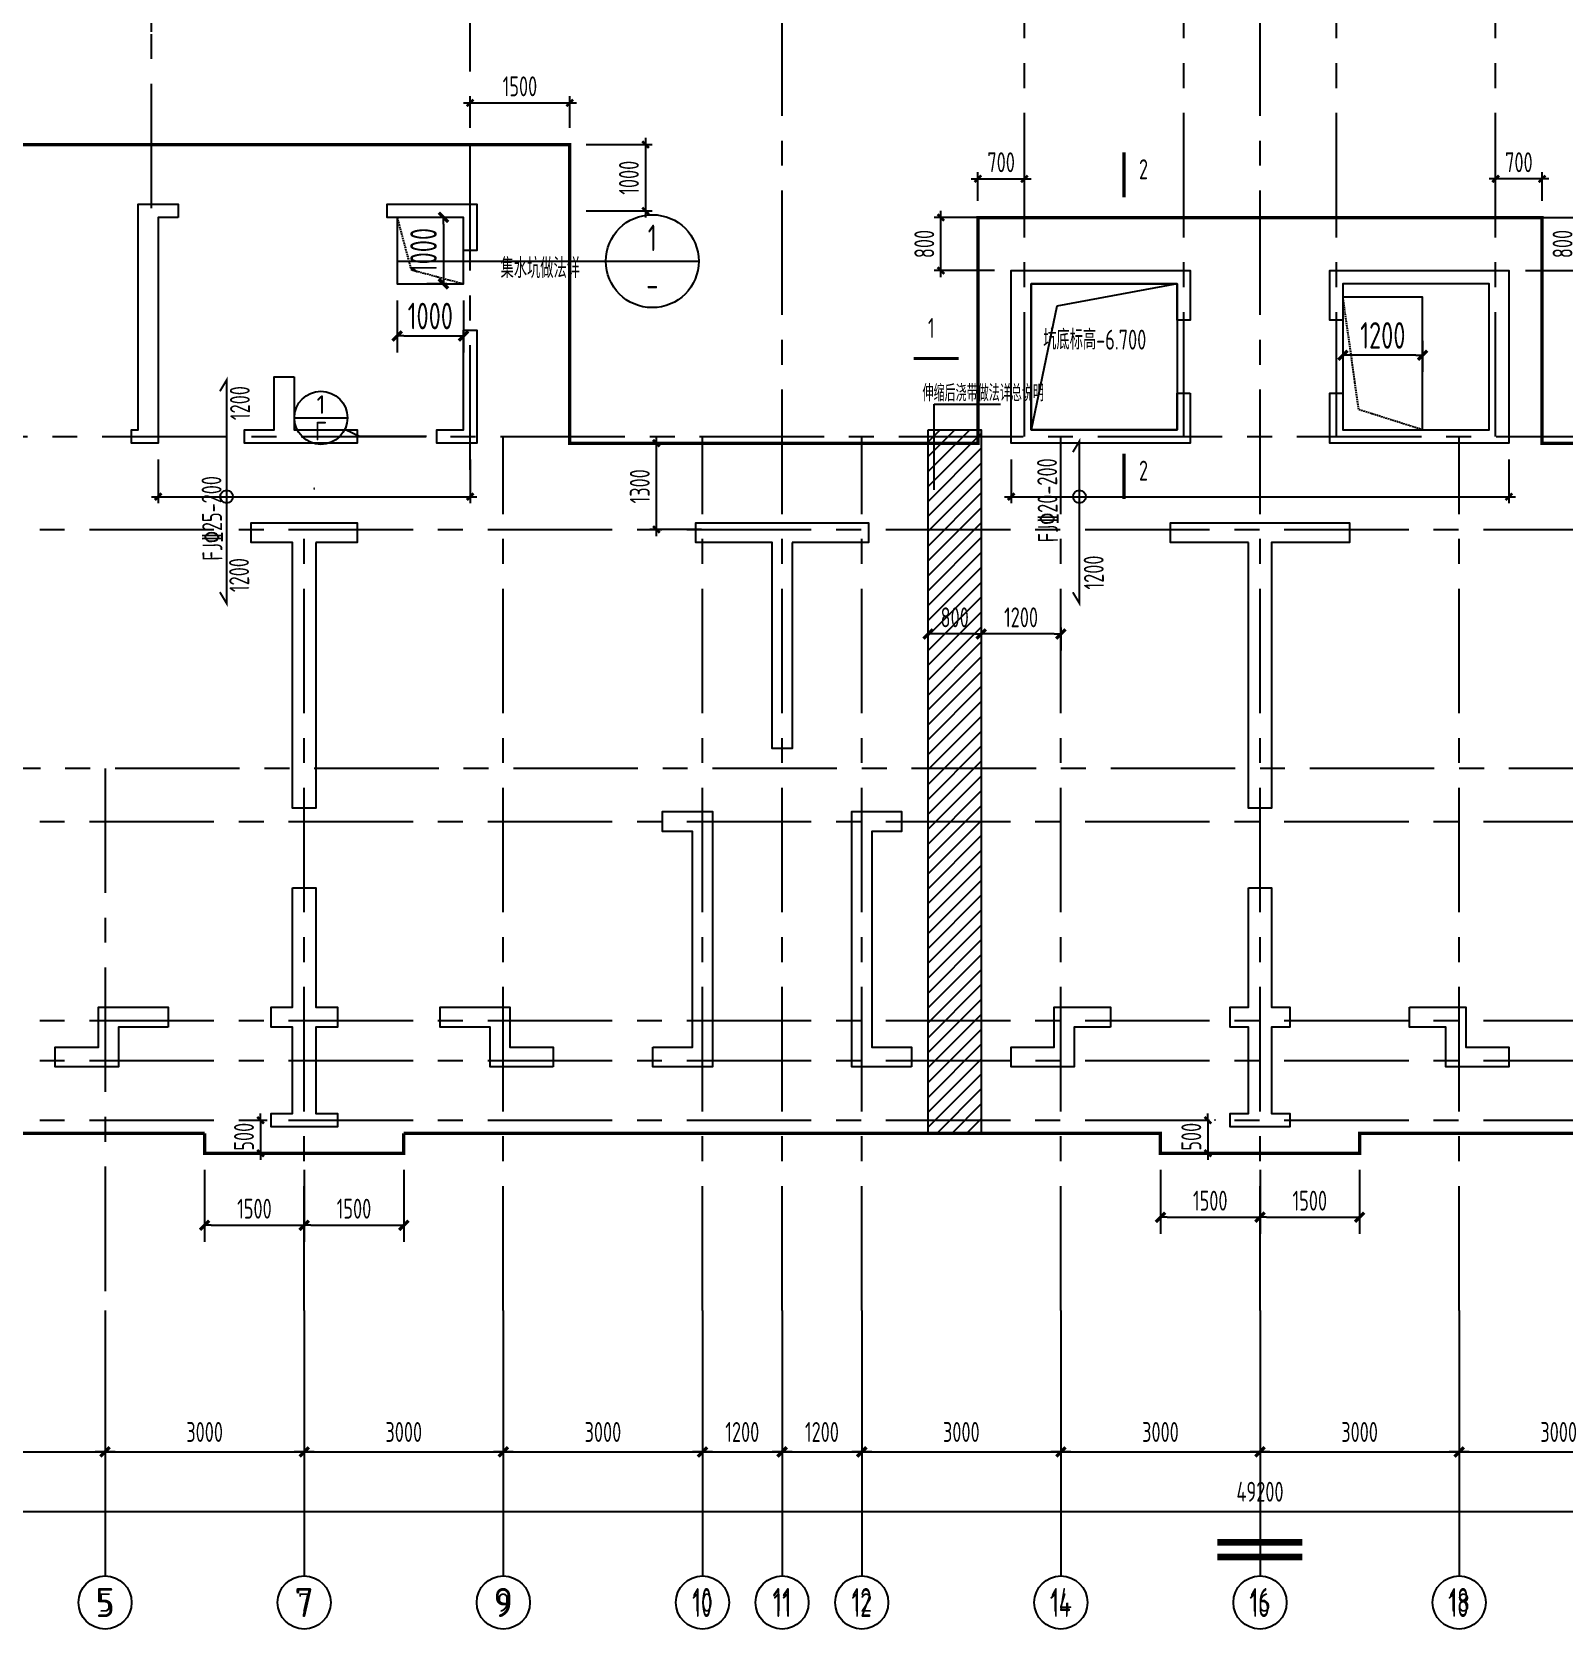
# Model space of a CAD drawing. Extents: x 627893 to 789462, y -407363 to 145317.
# Drawn here: x 677938 to 701021, y 17144 to 41208 of the extents above; entities that cross this region are included whole.
import ezdxf
from ezdxf.enums import TextEntityAlignment as Align

# ---------------------------------------------------------------- set-up
doc = ezdxf.new("R2010")
doc.units = 0
doc.header["$LTSCALE"] = 100
doc.linetypes.add('CENTER', pattern=[2, 1.25, -0.25, 0.25, -0.25])
doc.linetypes.add('DASH', pattern=[0.35, 0.25, -0.1])
doc.layers.get('0').update_dxf_attribs({"linetype": 'CONTINUOUS'})
doc.layers.get('Defpoints').update_dxf_attribs({"linetype": 'CONTINUOUS'})
for name, color, linetype in [('1508', 2, 'CONTINUOUS'), ('AXIS', 3, 'CONTINUOUS'), ('AXIS_TEXT', 7, 'CONTINUOUS'), ('DIM', 3, 'CONTINUOUS'), ('dim-wall', 7, 'CONTINUOUS'), ('JSK', 4, 'CONTINUOUS'), ('PAXIS', 253, 'CENTER'), ('PUB_DIM', 3, 'CONTINUOUS'), ('S_BEAMDIMLOCAL', 7, 'CONTINUOUS'), ('S_BEAMDIMMASS', 2, 'CONTINUOUS'), ('s索引', 6, 'CONTINUOUS'), ('TEXT', 2, 'CONTINUOUS'), ('THICK', 6, 'CONTINUOUS'), ('THIN', 7, 'CONTINUOUS'), ('Y阴影', 8, 'CONTINUOUS'), ('支座钢筋标注', 173, 'CONTINUOUS'), ('板底钢筋', 24, 'CONTINUOUS'), ('砼墙', 3, 'CONTINUOUS'), ('零厚板', 7, 'CONTINUOUS')]:
    doc.layers.add(name, color=color, linetype=linetype)
doc.styles.add('_TCH_AXIS', font='tssdeng.shx', dxfattribs={"width": 0.7, "bigfont": 'tssdchn.shx'})
doc.styles.add('CADReader_TextStyle', font='tssdeng.shx', dxfattribs={"height": 0.2, "bigfont": 'gbcbig.shx'})
doc.styles.add('COMPLEX', font='tssdeng.shx', dxfattribs={"width": 0.7, "bigfont": 'tssdchn.shx'})
doc.styles.add('dim_font', font='tssdeng.shx', dxfattribs={"width": 0.7, "bigfont": 'tssdchn.shx'})
doc.styles.get("Standard").update_dxf_attribs({"font": 'tssdeng.shx', "width": 0.7, "bigfont": 'tssdchn.shx'})
doc.styles.add('TSSD_Dimension', font='Tssdeng.shx', dxfattribs={"width": 0.7, "bigfont": 'tssdchn.shx'})
doc.styles.add('TSSD_Num', font='Tssdeng.shx', dxfattribs={"width": 0.7, "bigfont": 'hztxt.shx'})
doc.dimstyles.new('DIMN', dxfattribs={"dimtxt": 300, "dimasz": 1, "dimexe": 250, "dimexo": 300, "dimgap": 150, "dimtad": 1, "dimdec": 0, "dimzin": 0, "dimdsep": 46, "dimtxsty": 'dim_font', "dimblk": '_DIMX', "dimcen": 0.09, "dimclrt": 7, "dimadec": 0, "dimazin": 0, "dimtfac": 1, "dimtdec": 0, "dimtix": 1, "dimtmove": 2, "dimatfit": 3, "dimldrblk": '_DIMX', "dimfxl": 250, "dimtolj": 1, "dimtzin": 0, "dimarcsym": 0})
doc.dimstyles.new('TSSD_100_100', dxfattribs={"dimtxt": 300, "dimasz": 100, "dimexe": 100, "dimexo": 250, "dimgap": 100, "dimtad": 1, "dimdec": 0, "dimzin": 0, "dimdsep": 46, "dimtxsty": 'TSSD_Dimension', "dimblk": 'ARCHTICK', "dimcen": 0, "dimdle": 100, "dimclrt": 7, "dimadec": 0, "dimazin": 0, "dimtfac": 1, "dimtdec": 0, "dimtix": 1, "dimtmove": 2, "dimatfit": 3, "dimfxl": 1, "dimtolj": 1, "dimtzin": 0, "dimarcsym": 0})
doc.dimstyles.new('TSSD_100_100$0', dxfattribs={"dimtxt": 300, "dimasz": 100, "dimexe": 250, "dimexo": 250, "dimgap": 100, "dimtad": 1, "dimdec": 0, "dimzin": 0, "dimdsep": 46, "dimtxsty": 'TSSD_Dimension', "dimblk": '_TSDBK', "dimblk1": '_TSDBK', "dimblk2": '_TSDBK', "dimsah": 1, "dimcen": 0, "dimclrt": 7, "dimadec": 0, "dimazin": 0, "dimtfac": 1, "dimtdec": 0, "dimtix": 1, "dimtmove": 2, "dimatfit": 3, "dimldrblk": '_TSDBK', "dimfxl": 1, "dimtolj": 1, "dimtzin": 0, "dimarcsym": 0})

# ---------------------------------------------------------------- blocks, each defined once
blk = doc.blocks.new('_DIMX')
blk.add_line((-150, 0), (150, 0))
at = {"const_width": 50}
blk.add_lwpolyline([(-70, -70), (70, 70)], dxfattribs=at)
blk = doc.blocks.new('_ArchTick')
at = {"color": 0, "linetype": 'ByBlock', "const_width": 0.4}
blk.add_lwpolyline([(-0.5, -0.5), (0.5, 0.5)], dxfattribs=at)
blk = doc.blocks.new('*D183')
at = {"layer": 'Defpoints', "color": 0}
for p in [(679840, 35014), (684540, 35014), (684540, 34206)]:
    blk.add_point(p, dxfattribs=at)
at = {"layer": 'dim-wall', "color": 0, "lineweight": -2}
for p, q in [((679840, 34764), (679840, 34106)), ((684540, 34764), (684540, 34106)), ((679740, 34206), (684640, 34206))]:
    blk.add_line(p, q, dxfattribs=at)
at = {"layer": 'dim-wall', "color": 0, "lineweight": -2, "xscale": 100, "yscale": 100, "zscale": 100, "rotation": 180}
blk.add_blockref('_ArchTick', (679840, 34206), dxfattribs=at)
at = {"layer": 'dim-wall', "color": 0, "lineweight": -2, "xscale": 100, "yscale": 100, "zscale": 100}
blk.add_blockref('_ArchTick', (684540, 34206), dxfattribs=at)
at = {"layer": 'dim-wall', "color": 7, "insert": (682190, 34456), "char_height": 300, "attachment_point": 5, "style": 'TSSD_Dimension'}
blk.add_mtext('\\A1;.', dxfattribs=at)
blk = doc.blocks.new('*D185')
at = {"layer": 'Defpoints', "color": 0}
for p in [(692690, 35014), (700190, 35014), (700190, 34206)]:
    blk.add_point(p, dxfattribs=at)
at = {"layer": 'dim-wall', "color": 0, "lineweight": -2}
for p, q in [((692690, 34764), (692690, 34106)), ((700190, 34764), (700190, 34106)), ((692590, 34206), (700290, 34206))]:
    blk.add_line(p, q, dxfattribs=at)
at = {"layer": 'dim-wall', "color": 0, "lineweight": -2, "xscale": 100, "yscale": 100, "zscale": 100, "rotation": 180}
blk.add_blockref('_ArchTick', (692690, 34206), dxfattribs=at)
at = {"layer": 'dim-wall', "color": 0, "lineweight": -2, "xscale": 100, "yscale": 100, "zscale": 100}
blk.add_blockref('_ArchTick', (700190, 34206), dxfattribs=at)
at = {"layer": 'dim-wall', "color": 7, "insert": (696440, 34456), "char_height": 300, "attachment_point": 5, "style": 'TSSD_Dimension'}
blk.add_mtext('\\A1;.', dxfattribs=at)
blk = doc.blocks.new('*D190')
at = {"layer": 'Defpoints', "color": 0}
for p in [(680887, 24812), (680887, 24312), (681383, 24312)]:
    blk.add_point(p, dxfattribs=at)
at = {"layer": 'DIM', "color": 0, "lineweight": -2}
for p, q in [((681137, 24812), (681483, 24812)), ((681383, 24812), (681383, 24912)), ((681383, 24812), (681383, 24312)), ((681137, 24312), (681483, 24312)), ((681383, 24312), (681383, 24212))]:
    blk.add_line(p, q, dxfattribs=at)
at = {"layer": 'DIM', "color": 0, "lineweight": -2, "xscale": 100, "yscale": 100, "zscale": 100}
for p, rotation in [((681383, 24812), 270), ((681383, 24312), 90)]:
    blk.add_blockref('_ArchTick', p, dxfattribs=dict(at, rotation=rotation))
at = {"layer": 'DIM', "color": 7, "insert": (681133, 24562), "char_height": 300, "attachment_point": 5, "rotation": 90, "style": 'TSSD_Dimension'}
blk.add_mtext('\\A1;500', dxfattribs=at)
blk = doc.blocks.new('*D192')
at = {"layer": 'Defpoints', "color": 0}
for p in [(686040, 40139), (684540, 39512), (686040, 39512)]:
    blk.add_point(p, dxfattribs=at)
at = {"layer": 'DIM', "color": 0, "lineweight": -2}
for p, q in [((684540, 39762), (684540, 40239)), ((686040, 39762), (686040, 40239)), ((684440, 40139), (686140, 40139))]:
    blk.add_line(p, q, dxfattribs=at)
at = {"layer": 'DIM', "color": 0, "lineweight": -2, "xscale": 100, "yscale": 100, "zscale": 100, "rotation": 180}
blk.add_blockref('_ArchTick', (684540, 40139), dxfattribs=at)
at = {"layer": 'DIM', "color": 0, "lineweight": -2, "xscale": 100, "yscale": 100, "zscale": 100}
blk.add_blockref('_ArchTick', (686040, 40139), dxfattribs=at)
at = {"layer": 'DIM', "color": 7, "insert": (685290, 40389), "char_height": 300, "attachment_point": 5, "style": 'TSSD_Dimension'}
blk.add_mtext('\\A1;1500', dxfattribs=at)
blk = doc.blocks.new('*D193')
at = {"layer": 'Defpoints', "color": 0}
for p in [(686040, 39512), (686040, 38512), (687182, 38512)]:
    blk.add_point(p, dxfattribs=at)
at = {"layer": 'DIM', "color": 0, "lineweight": -2}
for p, q in [((686290, 39512), (687282, 39512)), ((687182, 39612), (687182, 38412)), ((686290, 38512), (687282, 38512))]:
    blk.add_line(p, q, dxfattribs=at)
at = {"layer": 'DIM', "color": 0, "lineweight": -2, "xscale": 100, "yscale": 100, "zscale": 100}
for p, rotation in [((687182, 39512), 90), ((687182, 38512), 270)]:
    blk.add_blockref('_ArchTick', p, dxfattribs=dict(at, rotation=rotation))
at = {"layer": 'DIM', "color": 7, "insert": (686932, 39012), "char_height": 300, "attachment_point": 5, "rotation": 90, "style": 'TSSD_Dimension'}
blk.add_mtext('\\A1;1000', dxfattribs=at)
blk = doc.blocks.new('*D194')
at = {"layer": 'Defpoints', "color": 0}
for p in [(691632, 38413), (692690, 38413), (692690, 37614)]:
    blk.add_point(p, dxfattribs=at)
at = {"layer": 'DIM', "color": 0, "lineweight": -2}
for p, q in [((691632, 37514), (691632, 38513)), ((692440, 38413), (691532, 38413)), ((692440, 37614), (691532, 37614))]:
    blk.add_line(p, q, dxfattribs=at)
at = {"layer": 'DIM', "color": 0, "lineweight": -2, "xscale": 100, "yscale": 100, "zscale": 100}
for p, rotation in [((691632, 38413), 90), ((691632, 37614), 270)]:
    blk.add_blockref('_ArchTick', p, dxfattribs=dict(at, rotation=rotation))
at = {"layer": 'DIM', "color": 7, "insert": (691382, 38013), "char_height": 300, "attachment_point": 5, "rotation": 90, "style": 'TSSD_Dimension'}
blk.add_mtext('\\A1;800', dxfattribs=at)
blk = doc.blocks.new('*D195')
at = {"layer": 'Defpoints', "color": 0}
for p in [(687346, 35012), (688276, 35012), (688276, 33712)]:
    blk.add_point(p, dxfattribs=at)
at = {"layer": 'DIM', "color": 0, "lineweight": -2}
for p, q in [((688026, 35012), (687246, 35012)), ((687346, 33612), (687346, 35112)), ((688026, 33712), (687246, 33712))]:
    blk.add_line(p, q, dxfattribs=at)
at = {"layer": 'DIM', "color": 0, "lineweight": -2, "xscale": 100, "yscale": 100, "zscale": 100}
for p, rotation in [((687346, 35012), 90), ((687346, 33712), 270)]:
    blk.add_blockref('_ArchTick', p, dxfattribs=dict(at, rotation=rotation))
at = {"layer": 'DIM', "color": 7, "insert": (687096, 34362), "char_height": 300, "attachment_point": 5, "rotation": 90, "style": 'TSSD_Dimension'}
blk.add_mtext('\\A1;1300', dxfattribs=at)
blk = doc.blocks.new('*D196')
at = {"layer": 'Defpoints', "color": 0}
for p in [(695518, 24812), (695518, 24312), (695655, 24312)]:
    blk.add_point(p, dxfattribs=at)
at = {"layer": 'DIM', "color": 0, "lineweight": -2}
for p, q in [((695655, 24812), (695655, 24912)), ((695655, 24812), (695655, 24312)), ((695768, 24812), (695755, 24812)), ((695655, 24312), (695655, 24212)), ((695768, 24312), (695755, 24312))]:
    blk.add_line(p, q, dxfattribs=at)
at = {"layer": 'DIM', "color": 0, "lineweight": -2, "xscale": 100, "yscale": 100, "zscale": 100}
for p, rotation in [((695655, 24812), 270), ((695655, 24312), 90)]:
    blk.add_blockref('_ArchTick', p, dxfattribs=dict(at, rotation=rotation))
at = {"layer": 'DIM', "color": 7, "insert": (695405, 24562), "char_height": 300, "attachment_point": 5, "rotation": 90, "style": 'TSSD_Dimension'}
blk.add_mtext('\\A1;500', dxfattribs=at)
blk = doc.blocks.new('*D197')
at = {"layer": 'Defpoints', "color": 0}
for p in [(692890, 38995), (692190, 38412), (692890, 38412)]:
    blk.add_point(p, dxfattribs=at)
at = {"layer": 'DIM', "color": 0, "lineweight": -2}
for p, q in [((692090, 38995), (692990, 38995)), ((692190, 38662), (692190, 39095)), ((692890, 38662), (692890, 39095))]:
    blk.add_line(p, q, dxfattribs=at)
at = {"layer": 'DIM', "color": 0, "lineweight": -2, "xscale": 100, "yscale": 100, "zscale": 100, "rotation": 180}
blk.add_blockref('_ArchTick', (692190, 38995), dxfattribs=at)
at = {"layer": 'DIM', "color": 0, "lineweight": -2, "xscale": 100, "yscale": 100, "zscale": 100}
blk.add_blockref('_ArchTick', (692890, 38995), dxfattribs=at)
at = {"layer": 'DIM', "color": 7, "insert": (692540, 39245), "char_height": 300, "attachment_point": 5, "style": 'TSSD_Dimension'}
blk.add_mtext('\\A1;700', dxfattribs=at)
blk = doc.blocks.new('_TSDBK')
blk.add_line((-1, 0), (0, 0))
at = {"const_width": 0.5}
blk.add_lwpolyline([(-0.7, -0.7), (0.7, 0.7)], dxfattribs=at)
blk = doc.blocks.new('*D198')
at = {"layer": 'Defpoints', "color": 0}
for p in [(683440, 37414), (684440, 37414), (684440, 36628)]:
    blk.add_point(p, dxfattribs=at)
at = {"layer": 'dim-wall', "color": 0, "lineweight": -2}
for p, q in [((683440, 37164), (683440, 36378)), ((684440, 37164), (684440, 36378)), ((683540, 36628), (684340, 36628))]:
    blk.add_line(p, q, dxfattribs=at)
at = {"layer": 'dim-wall', "color": 0, "lineweight": -2, "xscale": 100, "yscale": 100, "zscale": 100, "rotation": 180}
blk.add_blockref('_TSDBK', (683440, 36628), dxfattribs=at)
at = {"layer": 'dim-wall', "color": 0, "lineweight": -2, "xscale": 100, "yscale": 100, "zscale": 100}
blk.add_blockref('_TSDBK', (684440, 36628), dxfattribs=at)
at = {"layer": 'dim-wall', "color": 7, "insert": (683940, 36928), "char_height": 400, "attachment_point": 5, "style": 'TSSD_Dimension'}
blk.add_mtext('\\A1;1000', dxfattribs=at)
blk = doc.blocks.new('*D199')
at = {"layer": 'Defpoints', "color": 0}
for p in [(684440, 38414), (684138, 37414), (684440, 37414)]:
    blk.add_point(p, dxfattribs=at)
at = {"layer": 'dim-wall', "color": 0, "lineweight": -2}
for p, q in [((684190, 38414), (683888, 38414)), ((684138, 38314), (684138, 37514)), ((684190, 37414), (683888, 37414))]:
    blk.add_line(p, q, dxfattribs=at)
at = {"layer": 'dim-wall', "color": 0, "lineweight": -2, "xscale": 100, "yscale": 100, "zscale": 100}
for p, rotation in [((684138, 38414), 90), ((684138, 37414), 270)]:
    blk.add_blockref('_TSDBK', p, dxfattribs=dict(at, rotation=rotation))
at = {"layer": 'dim-wall', "color": 7, "insert": (683838, 37914), "char_height": 400, "attachment_point": 5, "rotation": 90, "style": 'TSSD_Dimension'}
blk.add_mtext('\\A1;1000', dxfattribs=at)
blk = doc.blocks.new('*D202')
at = {"layer": 'Defpoints', "color": 0}
for p in [(698890, 36804), (697690, 36391), (697690, 36336)]:
    blk.add_point(p, dxfattribs=at)
at = {"layer": 'dim-wall', "color": 0, "lineweight": -2}
for p, q in [((698890, 36554), (698890, 36086)), ((697690, 36141), (697690, 36086)), ((698790, 36336), (697790, 36336))]:
    blk.add_line(p, q, dxfattribs=at)
at = {"layer": 'dim-wall', "color": 0, "lineweight": -2, "xscale": 100, "yscale": 100, "zscale": 100, "rotation": 180}
blk.add_blockref('_TSDBK', (697690, 36336), dxfattribs=at)
at = {"layer": 'dim-wall', "color": 0, "lineweight": -2, "xscale": 100, "yscale": 100, "zscale": 100}
blk.add_blockref('_TSDBK', (698890, 36336), dxfattribs=at)
at = {"layer": 'dim-wall', "color": 7, "insert": (698290, 36636), "char_height": 400, "attachment_point": 5, "style": 'TSSD_Dimension'}
blk.add_mtext('\\A1;1200', dxfattribs=at)
blk = doc.blocks.new('*D203')
at = {"layer": 'Defpoints', "color": 0}
for p in [(680540, 24312), (682040, 24312), (682040, 23228)]:
    blk.add_point(p, dxfattribs=at)
at = {"layer": 'DIM', "color": 0, "lineweight": -2}
for p, q in [((680540, 24062), (680540, 22978)), ((682040, 24062), (682040, 22978)), ((680640, 23228), (681940, 23228))]:
    blk.add_line(p, q, dxfattribs=at)
at = {"layer": 'DIM', "color": 0, "lineweight": -2, "xscale": 100, "yscale": 100, "zscale": 100, "rotation": 180}
blk.add_blockref('_TSDBK', (680540, 23228), dxfattribs=at)
at = {"layer": 'DIM', "color": 0, "lineweight": -2, "xscale": 100, "yscale": 100, "zscale": 100}
blk.add_blockref('_TSDBK', (682040, 23228), dxfattribs=at)
at = {"layer": 'DIM', "color": 7, "insert": (681290, 23478), "char_height": 300, "attachment_point": 5, "style": 'TSSD_Dimension'}
blk.add_mtext('\\A1;1500', dxfattribs=at)
blk = doc.blocks.new('*D204')
at = {"layer": 'Defpoints', "color": 0}
for p in [(682040, 24312), (683540, 24312), (683540, 23228)]:
    blk.add_point(p, dxfattribs=at)
at = {"layer": 'DIM', "color": 0, "lineweight": -2}
for p, q in [((682040, 24062), (682040, 22978)), ((683540, 24062), (683540, 22978)), ((682140, 23228), (683440, 23228))]:
    blk.add_line(p, q, dxfattribs=at)
at = {"layer": 'DIM', "color": 0, "lineweight": -2, "xscale": 100, "yscale": 100, "zscale": 100, "rotation": 180}
blk.add_blockref('_TSDBK', (682040, 23228), dxfattribs=at)
at = {"layer": 'DIM', "color": 0, "lineweight": -2, "xscale": 100, "yscale": 100, "zscale": 100}
blk.add_blockref('_TSDBK', (683540, 23228), dxfattribs=at)
at = {"layer": 'DIM', "color": 7, "insert": (682790, 23478), "char_height": 300, "attachment_point": 5, "style": 'TSSD_Dimension'}
blk.add_mtext('\\A1;1500', dxfattribs=at)
blk = doc.blocks.new('*D205')
at = {"layer": 'Defpoints', "color": 0}
for p in [(694940, 24312), (696440, 24312), (696440, 23349)]:
    blk.add_point(p, dxfattribs=at)
at = {"layer": 'DIM', "color": 0, "lineweight": -2}
for p, q in [((694940, 24062), (694940, 23099)), ((696440, 24062), (696440, 23099)), ((695040, 23349), (696340, 23349))]:
    blk.add_line(p, q, dxfattribs=at)
at = {"layer": 'DIM', "color": 0, "lineweight": -2, "xscale": 100, "yscale": 100, "zscale": 100, "rotation": 180}
blk.add_blockref('_TSDBK', (694940, 23349), dxfattribs=at)
at = {"layer": 'DIM', "color": 0, "lineweight": -2, "xscale": 100, "yscale": 100, "zscale": 100}
blk.add_blockref('_TSDBK', (696440, 23349), dxfattribs=at)
at = {"layer": 'DIM', "color": 7, "insert": (695690, 23599), "char_height": 300, "attachment_point": 5, "style": 'TSSD_Dimension'}
blk.add_mtext('\\A1;1500', dxfattribs=at)
blk = doc.blocks.new('*D206')
at = {"layer": 'Defpoints', "color": 0}
for p in [(696440, 24312), (697940, 24312), (697940, 23349)]:
    blk.add_point(p, dxfattribs=at)
at = {"layer": 'DIM', "color": 0, "lineweight": -2}
for p, q in [((696440, 24062), (696440, 23099)), ((697940, 24062), (697940, 23099)), ((696540, 23349), (697840, 23349))]:
    blk.add_line(p, q, dxfattribs=at)
at = {"layer": 'DIM', "color": 0, "lineweight": -2, "xscale": 100, "yscale": 100, "zscale": 100, "rotation": 180}
blk.add_blockref('_TSDBK', (696440, 23349), dxfattribs=at)
at = {"layer": 'DIM', "color": 0, "lineweight": -2, "xscale": 100, "yscale": 100, "zscale": 100}
blk.add_blockref('_TSDBK', (697940, 23349), dxfattribs=at)
at = {"layer": 'DIM', "color": 7, "insert": (697190, 23599), "char_height": 300, "attachment_point": 5, "style": 'TSSD_Dimension'}
blk.add_mtext('\\A1;1500', dxfattribs=at)
blk = doc.blocks.new('ts_idx')
at = {"color": 0, "linetype": 'ByBlock', "lineweight": -2}
blk.add_line((-0.5, 0), (0.5, 0), dxfattribs=at)
blk.add_circle((0, 0), 0.5, dxfattribs=at)
at = {"color": 0, "linetype": 'ByBlock', "lineweight": -2, "style": 'TSSD_Num', "width": 0.7}
for tag, p in [('1', (0, 0.25)), ('A', (0, -0.25))]:
    blk.add_attdef(tag, text='', height=0.286, dxfattribs=at).set_placement(p, align=Align.MIDDLE_CENTER)
blk = doc.blocks.new('*D123')
at = {"layer": 'Defpoints', "color": 0}
for p in [(700190, 38413), (701248, 38413), (700190, 37614)]:
    blk.add_point(p, dxfattribs=at)
at = {"layer": 'DIM', "color": 0, "lineweight": -2}
for p, q in [((701248, 37514), (701248, 38513)), ((700440, 38413), (701348, 38413)), ((700440, 37614), (701348, 37614))]:
    blk.add_line(p, q, dxfattribs=at)
at = {"layer": 'DIM', "color": 0, "lineweight": -2, "xscale": 100, "yscale": 100, "zscale": 100}
for p, rotation in [((701248, 38413), 90), ((701248, 37614), 270)]:
    blk.add_blockref('_ArchTick', p, dxfattribs=dict(at, rotation=rotation))
at = {"layer": 'DIM', "color": 7, "insert": (700998, 38013), "char_height": 300, "attachment_point": 5, "rotation": 90, "style": 'TSSD_Dimension'}
blk.add_mtext('\\A1;800', dxfattribs=at)
blk = doc.blocks.new('*D124')
at = {"layer": 'Defpoints', "color": 0}
for p in [(699990, 38995), (699990, 38412), (700690, 38412)]:
    blk.add_point(p, dxfattribs=at)
at = {"layer": 'DIM', "color": 0, "lineweight": -2}
for p, q in [((700790, 38995), (699890, 38995)), ((699990, 38662), (699990, 39095)), ((700690, 38662), (700690, 39095))]:
    blk.add_line(p, q, dxfattribs=at)
at = {"layer": 'DIM', "color": 0, "lineweight": -2, "xscale": 100, "yscale": 100, "zscale": 100}
for p, rotation in [((699990, 38995), 179.9999995322588), ((700690, 38995), 359.9999995322588)]:
    blk.add_blockref('_ArchTick', p, dxfattribs=dict(at, rotation=rotation))
at = {"layer": 'DIM', "color": 7, "insert": (700340, 39245), "char_height": 300, "attachment_point": 5, "rotation": 360, "style": 'TSSD_Dimension'}
blk.add_mtext('\\A1;700', dxfattribs=at)
blk = doc.blocks.new('*D126')
at = {"layer": 'Defpoints', "color": 0}
for p in [(692240, 32484), (693440, 32484), (692240, 32138)]:
    blk.add_point(p, dxfattribs=at)
at = {"layer": 'DIM', "color": 0, "lineweight": -2}
for p, q in [((692240, 32234), (692240, 31888)), ((693340, 32138), (692340, 32138)), ((693440, 32234), (693440, 31888))]:
    blk.add_line(p, q, dxfattribs=at)
at = {"layer": 'DIM', "color": 0, "lineweight": -2, "xscale": 100, "yscale": 100, "zscale": 100, "rotation": 180}
blk.add_blockref('_TSDBK', (692240, 32138), dxfattribs=at)
at = {"layer": 'DIM', "color": 0, "lineweight": -2, "xscale": 100, "yscale": 100, "zscale": 100}
blk.add_blockref('_TSDBK', (693440, 32138), dxfattribs=at)
at = {"layer": 'DIM', "color": 7, "insert": (692840, 32388), "char_height": 300, "attachment_point": 5, "style": 'TSSD_Dimension'}
blk.add_mtext('\\A1;1200', dxfattribs=at)
blk = doc.blocks.new('*D127')
at = {"layer": 'Defpoints', "color": 0}
for p in [(692240, 32484), (691440, 32138), (691440, 32138)]:
    blk.add_point(p, dxfattribs=at)
at = {"layer": 'DIM', "color": 0, "lineweight": -2}
for p, q in [((692140, 32138), (691540, 32138)), ((692240, 32234), (692240, 31888))]:
    blk.add_line(p, q, dxfattribs=at)
at = {"layer": 'DIM', "color": 0, "lineweight": -2, "xscale": 100, "yscale": 100, "zscale": 100, "rotation": 180}
blk.add_blockref('_TSDBK', (691440, 32138), dxfattribs=at)
at = {"layer": 'DIM', "color": 0, "lineweight": -2, "xscale": 100, "yscale": 100, "zscale": 100}
blk.add_blockref('_TSDBK', (692240, 32138), dxfattribs=at)
at = {"layer": 'DIM', "color": 7, "insert": (691840, 32388), "char_height": 300, "attachment_point": 5, "style": 'TSSD_Dimension'}
blk.add_mtext('\\A1;800', dxfattribs=at)
blk = doc.blocks.new('_AXISO')
blk.add_circle((0, 0), 0.5)
at = {"layer": 'AXIS_TEXT', "style": 'COMPLEX', "width": 1.041667}
blk.add_attdef('A', text='', height=0.56, dxfattribs=at).set_placement((-0.25, -0.28), (0.25, -0.28), align=Align.FIT)

msp = doc.modelspace()

# ---------------------------------------------------------------- hatches: boundary and pattern name
at = {"layer": 'Y阴影'}
h = msp.add_hatch(dxfattribs=at)
h.set_pattern_fill('ANSI31', color=256, scale=50, style=0)
h.set_pattern_definition([(45, (714711.3, 67060.75), (-112.2532, 112.2532), [])])
h.paths.add_polyline_path([(691440.3, 35213.7), (692240.3, 35213.7), (692240.3, 24612.3), (691440.3, 24612.3)])

# ---------------------------------------------------------------- linework, layer by layer
at = {"layer": '1508', "const_width": 50}
for points in [[(680540, 24612.3), (674540, 24612.3), (674540, 29612.3), (670840, 29612.3), (670840, 39512.3), (686040, 39512.3), (686040, 35012.3), (692190, 35012.3), (692190, 38412.3), (696440, 38412.3)], [(712340, 24612.3), (718340, 24612.3), (718340, 29612.3), (722040, 29612.3), (722040, 39512.3), (706840, 39512.3), (706840, 35012.3), (700690, 35012.3), (700690, 38412.3), (696440, 38412.3)], [(683540, 24612.3), (683540, 24312.3), (680540, 24312.3), (680540, 24612.3)], [(696440, 24312.3), (694939.8, 24312.3), (694939.8, 24612.3), (683540, 24612.3)], [(696440, 24312.3), (697940.2, 24312.3), (697940.2, 24612.3), (709340, 24612.3)]]:
    msp.add_lwpolyline(points, dxfattribs=at)
at = {"layer": 'AXIS'}
for p, q in [((679740, 41207.8), (679740, 45207.8)), ((684540, 41207.8), (684540, 45207.8)), ((689240, 41207.8), (689240, 45207.8)), ((692890, 41207.8), (692890, 45207.8)), ((695290, 41207.8), (695290, 45207.8)), ((696440, 41207.8), (696440, 45207.8)), ((697590, 41207.8), (697590, 45207.8)), ((699990, 41207.8), (699990, 45207.8)), ((682653.5, 35221.5), (682881.2, 35112.3)), ((683882.3, 35112.3), (682881.2, 35112.3)), ((679040, 21944.5), (679040, 17944.5)), ((682040, 21944.5), (682040, 17944.5)), ((685040, 21944.5), (685040, 17944.5)), ((688040, 21944.5), (688040, 17944.5)), ((689240, 21944.5), (689240, 17944.5)), ((690440, 21944.5), (690440, 17944.5)), ((693440, 21944.5), (693440, 17944.5)), ((696440, 21944.5), (696440, 17944.5)), ((699440, 21944.5), (699440, 17944.5))]:
    msp.add_line(p, q, dxfattribs=at)
at = {"layer": 'AXIS', "linetype": 'Continuous'}
msp.add_lwpolyline([(681892.8, 35394.5), (682692.8, 35394.5)], dxfattribs=at)
for centre in [(682292.8, 35394.5), (679040, 17544.5), (682040, 17544.5), (685040, 17544.5), (688040, 17544.5), (689240, 17544.5), (690440, 17544.5), (693440, 17544.5), (696440, 17544.5), (699440, 17544.5)]:
    msp.add_circle(centre, 400, dxfattribs=at)
at = {"layer": 'dim-wall'}
for centre in [(680870.1, 34206.4), (693720.1, 34206.4)]:
    msp.add_circle(centre, 96.2, dxfattribs=at)
at = {"layer": 'JSK'}
for points in [[(684440, 38413.7), (683440, 38413.7), (683440, 37413.7), (684440, 37413.7)], [(698890, 35213.7), (698890, 37213.7), (697690, 37213.7), (697690, 35213.7)]]:
    msp.add_lwpolyline(points, close=True, dxfattribs=at)
at = {"layer": 'JSK', "linetype": 'DASH'}
for points in [[(683440, 38413.7), (683650.3, 37626.7), (684440, 37413.7)], [(698890, 35213.7), (697928, 35518.1), (697690, 37213.7)]]:
    msp.add_lwpolyline(points, dxfattribs=at)
at = {"layer": 'PAXIS', "ltscale": 15}
for p, q in [((679740, 38551.8), (679740, 41207.8)), ((684540, 34612.3), (684540, 41207.8)), ((689240, 21944.5), (689240, 41207.8)), ((692890, 35112.3), (692890, 41207.8)), ((695290, 35112.3), (695290, 41207.8)), ((696440, 21944.5), (696440, 41207.8)), ((697590, 35112.3), (697590, 41207.8)), ((699990, 35112.3), (699990, 41207.8)), ((669996.4, 35112.3), (715740, 35112.3)), ((685040, 21944.5), (685040, 35112.3)), ((688040, 21944.5), (688040, 35112.3)), ((690440, 21944.5), (690440, 35112.3)), ((693440, 21944.5), (693440, 35112.3)), ((699440, 21944.5), (699440, 35112.3)), ((669804.9, 33712.3), (723094.8, 33712.3)), ((682040, 21944.5), (682040, 33712.3)), ((723066.2, 30112.3), (669804.9, 30112.3)), ((679040, 30112.3), (679040, 21944.5)), ((669804.9, 29312.3), (723066.2, 29312.3)), ((669804.9, 26312.3), (723094.8, 26312.3)), ((669805.2, 25712.3), (723095.1, 25712.3)), ((669804.9, 24812.3), (723094.8, 24812.3))]:
    msp.add_line(p, q, dxfattribs=at)
at = {"layer": 'S_BEAMDIMMASS'}
for p, q in [((691531.2, 34309.9), (691531.2, 35598.1)), ((691531.2, 35598.1), (692532.7, 35598.1))]:
    msp.add_line(p, q, dxfattribs=at)
at = {"layer": 's索引'}
msp.add_line((683440, 37754.5), (686584.1, 37754.5), dxfattribs=at)
at = {"layer": 's索引', "const_width": 50}
for points in [[(694390.9, 38714.2), (694390.9, 39392.7)], [(691221, 36288.2), (691899.5, 36288.2)], [(694390.9, 34173.5), (694390.9, 34852)]]:
    msp.add_lwpolyline(points, dxfattribs=at)
at = {"layer": 'THICK', "const_width": 100}
for points in [[(695799, 18449.2), (697078.8, 18449.2)], [(695799, 18229.1), (697078.8, 18229.1)]]:
    msp.add_lwpolyline(points, dxfattribs=at)
at = {"layer": 'Y阴影'}
msp.add_lwpolyline([(691440.3, 35213.7), (692240.3, 35213.7), (692240.3, 24612.3), (691440.3, 24612.3)], close=True, dxfattribs=at)
at = {"layer": '板底钢筋', "const_width": 30}
for points in [[(680770.1, 32767.9), (680870.1, 32601.2), (680870.1, 35961.1), (680770.1, 35794.4)], [(693620.1, 32765.7), (693720.1, 32599), (693720.1, 35044.2), (693620.1, 34877.5)]]:
    msp.add_lwpolyline(points, dxfattribs=at)
at = {"layer": '砼墙'}
for points in [[(680140, 38413.7), (679840, 38413.7), (679840, 35013.7), (679440, 35013.7), (679440, 35213.7), (679540, 35213.7), (679540, 38613.7), (680140, 38613.7)], [(684440, 37913.6), (684440, 38413.7), (683290, 38413.7), (683290, 38613.7), (684640, 38613.7), (684640, 37913.6)], [(695390, 35763.7), (695390, 35013.7), (692690, 35013.7), (692690, 37613.7), (695390, 37613.7), (695390, 36863.7), (695190, 36863.7), (695190, 37413.7), (692990, 37413.7), (692990, 35213.7), (695190, 35213.7), (695190, 35763.7)], [(697690, 35763.7), (697690, 35213.7), (699890, 35213.7), (699890, 37413.7), (697690, 37413.7), (697690, 36863.7), (697490, 36863.7), (697490, 37613.7), (700190, 37613.7), (700190, 35013.7), (697490, 35013.7), (697490, 35763.7)], [(692990, 37413.7), (695190, 37413.7), (695190, 35213.7), (692990, 35213.7)], [(684440, 36713.6), (684640, 36713.6), (684640, 35013.7), (684040, 35013.7), (684040, 35213.7), (684440, 35213.7)], [(681890, 36013.5), (681890, 35213.7), (682840, 35213.7), (682840, 35013.7), (681890, 35013.7), (681140, 35013.7), (681140, 35213.7), (681590, 35213.7), (681590, 36013.5)], [(682215, 33513.7), (682215, 29513.7), (681865, 29513.7), (681865, 33513.7), (681240, 33513.7), (681240, 33813.7), (682215, 33813.7), (682840, 33813.7), (682840, 33513.7)], [(689390, 33513.7), (689390, 30413.7), (689090, 30413.7), (689090, 33513.7), (687940, 33513.7), (687940, 33813.7), (689390, 33813.7), (690540, 33813.7), (690540, 33513.7)], [(696265, 33513.7), (695090, 33513.7), (695090, 33813.7), (696615, 33813.7), (697790, 33813.7), (697790, 33513.7), (696615, 33513.7), (696615, 29513.7), (696265, 29513.7)], [(687290, 25913.7), (687890, 25913.7), (687890, 29163.7), (687440, 29163.7), (687440, 29463.7), (688190, 29463.7), (688190, 25613.7), (687290, 25613.7)], [(691190, 25613.7), (690290, 25613.7), (690290, 29463.7), (691040, 29463.7), (691040, 29163.7), (690590, 29163.7), (690590, 25913.7), (691190, 25913.7)], [(681865, 28313.7), (682215, 28313.7), (682215, 26513.7), (682540, 26513.7), (682540, 26213.7), (682215, 26213.7), (682215, 24913.7), (682540, 24913.7), (682540, 24713.7), (681865, 24713.7), (681540, 24713.7), (681540, 24913.7), (681865, 24913.7), (681865, 26213.7), (681540, 26213.7), (681540, 26513.7), (681865, 26513.7)], [(696265, 28313.7), (696615, 28313.7), (696615, 26513.7), (696890, 26513.7), (696890, 26213.7), (696615, 26213.7), (696615, 24913.7), (696890, 24913.7), (696890, 24713.7), (696265, 24713.7), (695990, 24713.7), (695990, 24913.7), (696265, 24913.7), (696265, 26213.7), (695990, 26213.7), (695990, 26513.7), (696265, 26513.7)], [(679990.3, 26213.7), (679240.3, 26213.7), (679240.3, 25613.7), (678290.3, 25613.7), (678290.3, 25913.7), (678940.3, 25913.7), (678940.3, 26513.7), (679990.3, 26513.7)], [(685790, 25613.7), (684840, 25613.7), (684840, 26213.7), (684090, 26213.7), (684090, 26513.7), (685140, 26513.7), (685140, 25913.7), (685790, 25913.7)], [(694190, 26213.7), (693640, 26213.7), (693640, 25613.7), (692690, 25613.7), (692690, 25913.7), (693340, 25913.7), (693340, 26513.7), (694190, 26513.7)], [(698690, 26513.7), (699540, 26513.7), (699540, 25913.7), (700190, 25913.7), (700190, 25613.7), (699240, 25613.7), (699240, 26213.7), (698690, 26213.7)]]:
    msp.add_lwpolyline(points, close=True, dxfattribs=at)
at = {"layer": '零厚板'}
for p, q in [((695190, 37413.7), (693381.1, 37077)), ((693381.1, 37077), (692990, 35213.7))]:
    msp.add_line(p, q, dxfattribs=at)
msp.add_lwpolyline([(692990, 37413.7), (695190, 37413.7), (695190, 35213.7), (692990, 35213.7)], close=True, dxfattribs=at)

# ---------------------------------------------------------------- block references
at = {"layer": 'AXIS'}
ref = msp.add_blockref('_AXISO', (679040, 17544.5), dxfattribs=dict(at, xscale=800, yscale=800, zscale=800))
ref.add_attrib('A', '5', dxfattribs={"layer": 'AXIS_TEXT', "height": 438.4, "style": '_TCH_AXIS'}).set_placement((678893.9, 17325.3), (679186.2, 17325.3), align=Align.FIT)
ref = msp.add_blockref('_AXISO', (682040, 17544.5), dxfattribs=dict(at, xscale=800, yscale=800, zscale=800))
ref.add_attrib('A', '7', dxfattribs={"layer": 'AXIS_TEXT', "height": 438.4, "style": '_TCH_AXIS'}).set_placement((681893.9, 17325.3), (682186.2, 17325.3), align=Align.FIT)
ref = msp.add_blockref('_AXISO', (685040, 17544.5), dxfattribs=dict(at, xscale=800, yscale=800, zscale=800))
ref.add_attrib('A', '9', dxfattribs={"layer": 'AXIS_TEXT', "height": 438.4, "style": '_TCH_AXIS', "width": 1.076923}).set_placement((684893.9, 17325.3), (685186.2, 17325.3), align=Align.FIT)
ref = msp.add_blockref('_AXISO', (688040, 17544.5), dxfattribs=dict(at, xscale=800, yscale=800, zscale=800))
ref.add_attrib('A', '10', dxfattribs={"layer": 'AXIS_TEXT', "height": 438.39, "style": '_TCH_AXIS', "width": 0.466667}).set_placement((687893.9, 17325.3), (688186.2, 17325.3), align=Align.FIT)
ref = msp.add_blockref('_AXISO', (689240, 17544.5), dxfattribs=dict(at, xscale=800, yscale=800, zscale=800))
ref.add_attrib('A', '11', dxfattribs={"layer": 'AXIS_TEXT', "height": 438.39, "style": '_TCH_AXIS', "width": 0.666667}).set_placement((689093.9, 17325.3), (689386.2, 17325.3), align=Align.FIT)
ref = msp.add_blockref('_AXISO', (690440, 17544.5), dxfattribs=dict(at, xscale=800, yscale=800, zscale=800))
ref.add_attrib('A', '12', dxfattribs={"layer": 'AXIS_TEXT', "height": 438.39, "style": '_TCH_AXIS', "width": 0.466667}).set_placement((690293.9, 17325.3), (690586.2, 17325.3), align=Align.FIT)
ref = msp.add_blockref('_AXISO', (693440, 17544.5), dxfattribs=dict(at, xscale=800, yscale=800, zscale=800))
ref.add_attrib('A', '14', dxfattribs={"layer": 'AXIS_TEXT', "height": 438.39, "style": '_TCH_AXIS', "width": 0.451613}).set_placement((693293.9, 17325.3), (693586.2, 17325.3), align=Align.FIT)
ref = msp.add_blockref('_AXISO', (696440, 17544.5), dxfattribs=dict(at, xscale=800, yscale=800, zscale=800))
ref.add_attrib('A', '16', dxfattribs={"layer": 'AXIS_TEXT', "height": 438.39, "style": '_TCH_AXIS', "width": 0.482759}).set_placement((696293.9, 17325.3), (696586.2, 17325.3), align=Align.FIT)
ref = msp.add_blockref('_AXISO', (699440, 17544.5), dxfattribs=dict(at, xscale=800, yscale=800, zscale=800))
ref.add_attrib('A', '18', dxfattribs={"layer": 'AXIS_TEXT', "height": 438.39, "style": '_TCH_AXIS', "width": 0.466667}).set_placement((699293.9, 17325.3), (699586.2, 17325.3), align=Align.FIT)
at = {"layer": 'THIN'}
ref = msp.add_blockref('ts_idx', (687284.1, 37754.5), dxfattribs=dict(at, xscale=1400, yscale=1400, zscale=1400))
ref.add_attrib('1', '1', dxfattribs={"height": 400, "style": 'TSSD_Num', "width": 0.7}).set_placement((687284.1, 38104.5), align=Align.MIDDLE_CENTER)
ref.add_attrib('10', '-', dxfattribs={"height": 400, "style": 'TSSD_Num', "width": 0.7}).set_placement((687284.1, 37404.5), align=Align.MIDDLE_CENTER)

# ---------------------------------------------------------------- texts
at = {"layer": 'AXIS', "color": 7, "style": 'CADReader_TextStyle'}
for s, p in [('1', (682292.8, 35594.5)), ('F', (682292.8, 35194.5)), ('5', (679040, 17544.5)), ('7', (682040, 17544.5)), ('9', (685040, 17544.5)), ('10', (688040, 17544.5)), ('11', (689240, 17544.5)), ('12', (690440, 17544.5)), ('14', (693440, 17544.5)), ('16', (696440, 17544.5)), ('18', (699440, 17544.5))]:
    msp.add_text(s, height=280, dxfattribs=at).set_placement(p, align=Align.MIDDLE)
at = {"layer": 'S_BEAMDIMLOCAL', "width": 0.7}
msp.add_text('伸缩后浇带做法详总说明', height=250, dxfattribs=at).set_placement((691356.1, 35643.5))
at = {"layer": 's索引', "width": 0.7}
for s, p in [('2', (694616.3, 38899.6)), ('集水坑做法详', (684998.7, 37409.9)), ('1', (691437.2, 36507.5)), ('2', (694616.3, 34359))]:
    msp.add_text(s, height=300, dxfattribs=at).set_placement(p, align=Align.BOTTOM_LEFT)
at = {"layer": 'TEXT', "width": 0.7}
msp.add_text('坑底标高-6.700', height=300, dxfattribs=at).set_placement((693173.5, 36332.3), align=Align.BOTTOM_LEFT)
at = {"layer": '支座钢筋标注', "color": 47, "width": 0.7}
for s, p in [('1200', (681225.8, 35363.1)), ('FJ%%13220-200', (693397.6, 33520.5)), ('FJ%%13225-200', (680810, 33244.1)), ('1200', (681213.7, 32771.6)), ('1200', (694089.9, 32810.2))]:
    msp.add_text(s, height=300, rotation=90.81971, dxfattribs=at).set_placement(p)

# ---------------------------------------------------------------- dimensions: what is measured, and where the dimension line sits
at = {"layer": 'DIM'}
for base, p1, p2, dimstyle, picture, middle in [((686040, 40138.8), (684540, 39512.3), (686040, 39512.3), 'TSSD_100_100', '*D192', (685290, 40388.8)), ((692890, 38994.9), (692190, 38412.3), (692890, 38412.3), 'TSSD_100_100', '*D197', (692540, 39244.9)), ((691440.3, 32137.9), (692240.3, 32484.4), (691440.3, 32137.9), 'TSSD_100_100$0', '*D127', (691840.3, 32387.9)), ((692240.3, 32137.9), (693440, 32484.4), (692240.3, 32484.4), 'TSSD_100_100$0', '*D126', (692840.1, 32387.9)), ((682040, 23227.6), (680540, 24312.3), (682040, 24312.3), 'TSSD_100_100$0', '*D203', (681290, 23477.6)), ((683540, 23227.6), (682040, 24312.3), (683540, 24312.3), 'TSSD_100_100$0', '*D204', (682790, 23477.6)), ((696440, 23348.6), (694939.8, 24312.3), (696440, 24312.3), 'TSSD_100_100$0', '*D205', (695689.9, 23598.6)), ((697940.2, 23348.6), (696440, 24312.3), (697940.2, 24312.3), 'TSSD_100_100$0', '*D206', (697190.1, 23598.6))]:
    dim = msp.add_linear_dim(base=base, p1=p1, p2=p2, dimstyle=dimstyle, dxfattribs=at)
    dim.commit()
    dim.dimension.update_dxf_attribs({"geometry": picture, "text_midpoint": middle})
for base, p1, p2, angle, picture, middle in [((687182.1, 38512.3), (686040, 39512.3), (686040, 38512.3), 90, '*D193', (686932.1, 39012.3)), ((699990, 38994.9), (700690, 38412.3), (699990, 38412.3), 180, '*D124', (700340, 39244.9)), ((691631.7, 38413.3), (692690, 37613.7), (692689.8, 38413.3), 90, '*D194', (691381.7, 38013.5)), ((701248.3, 38413.3), (700190, 37613.7), (700190.2, 38413.3), 90, '*D123', (700998.3, 38013.5)), ((687345.5, 35012.3), (688276.3, 33712.3), (688276.3, 35012.3), 90, '*D195', (687095.5, 34362.3)), ((681382.7, 24312.3), (680886.9, 24812.3), (680886.9, 24312.3), 90, '*D190', (681132.7, 24562.3)), ((695655, 24312.3), (695518.2, 24812.3), (695518.2, 24312.3), 90, '*D196', (695405, 24562.3))]:
    dim = msp.add_linear_dim(base=base, p1=p1, p2=p2, angle=angle, dimstyle='TSSD_100_100', dxfattribs=at)
    dim.commit()
    dim.dimension.update_dxf_attribs({"geometry": picture, "text_midpoint": middle})
at = {"layer": 'dim-wall'}
for base, p1, angle, picture, middle in [((684138, 37413.7), (684440, 38413.7), 90, '*D199', (683838, 37913.7)), ((684440, 36628.2), (683440, 37413.7), 180, '*D198', (683940, 36928.2))]:
    dim = msp.add_linear_dim(base=base, p1=p1, p2=(684440, 37413.7), angle=angle, dimstyle='TSSD_100_100$0', override={"dimtxt": 400}, dxfattribs=at)
    dim.commit()
    dim.dimension.update_dxf_attribs({"geometry": picture, "text_midpoint": middle})
dim = msp.add_linear_dim(base=(697690, 36336.1), p1=(698890, 36804.1), p2=(697690, 36390.7), dimstyle='TSSD_100_100$0', override={"dimtxt": 400}, dxfattribs=at)
dim.commit()
dim.dimension.update_dxf_attribs({"geometry": '*D202', "text_midpoint": (698290, 36636.1)})
for base, p1, p2, picture, middle in [((684540, 34206.4), (679840, 35013.7), (684540, 35013.7), '*D183', (682190, 34456.4)), ((700190, 34206.4), (692690, 35013.7), (700190, 35013.7), '*D185', (696440, 34456.4))]:
    dim = msp.add_linear_dim(base=base, p1=p1, p2=p2, angle=180, text='.', dimstyle='TSSD_100_100', dxfattribs=at)
    dim.commit()
    dim.dimension.update_dxf_attribs({"geometry": picture, "text_midpoint": middle})
at = {"layer": 'PUB_DIM'}
for p1, p2, distance in [((671840, 21945.8), (721040, 21945.8), -3032.1), ((676040, 21945.8), (679040, 21945.8), -2132.1), ((679040, 21945.8), (682040, 21945.8), -2132.1), ((682040, 21945.8), (685040, 21945.8), -2132.1), ((685040, 21945.8), (688040, 21945.8), -2132.1), ((688040, 21945.8), (689240, 21945.8), -2132.1), ((689240, 21945.8), (690440, 21945.8), -2132.1), ((690440, 21945.8), (693440, 21945.8), -2132.1), ((693440, 21945.8), (696440, 21945.8), -2132.1), ((696440, 21945.8), (699440, 21945.8), -2132.1), ((699440, 21945.8), (702440, 21945.8), -2132.1)]:
    msp.add_aligned_dim(p1=p1, p2=p2, distance=distance, dimstyle='DIMN', dxfattribs=at).render()

doc.saveas('drawing.dxf')
